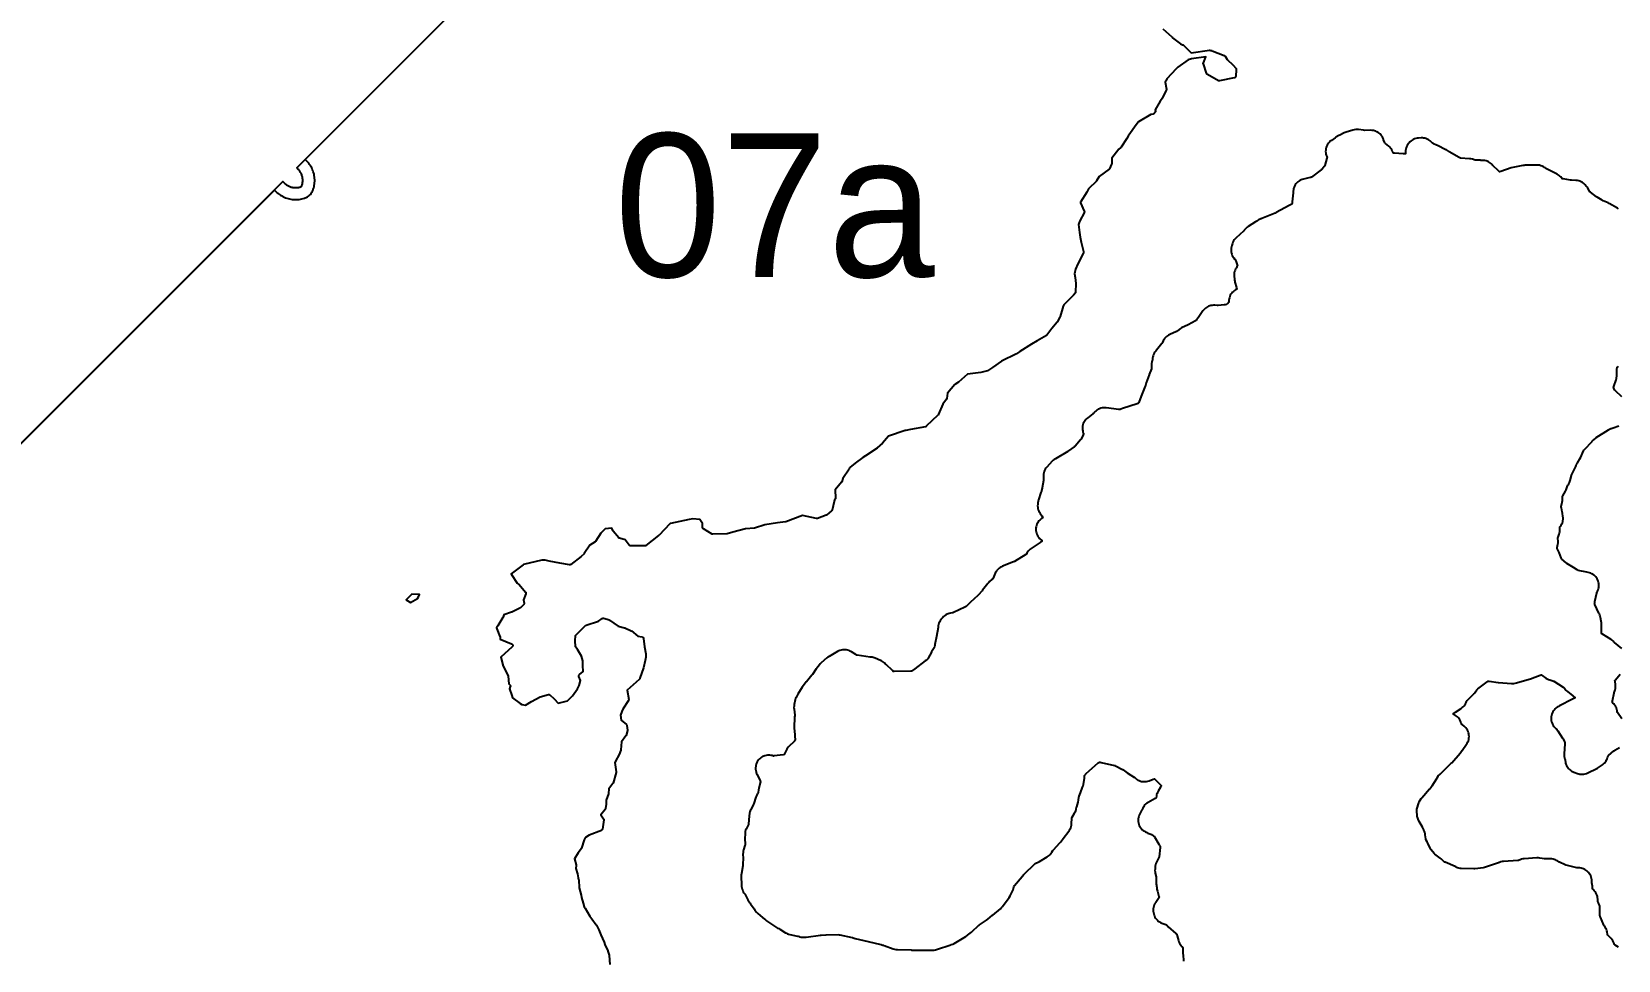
# Model space of a CAD drawing. Header units: millimetres. Extents: x 0 to 600, y 0 to 900.
# Drawn here: x 66.3 to 132.7, y 517.5 to 556.3 of the extents above; entities that cross this region are included whole.
import ezdxf
from ezdxf.enums import TextEntityAlignment as Align

# ---------------------------------------------------------------- set-up
doc = ezdxf.new("R2010")
doc.units = ezdxf.units.MM
doc.layers.add('CORTE', color=1, linetype='Continuous')
doc.layers.add('GRABADO', color=5, linetype='Continuous')

msp = doc.modelspace()

# ---------------------------------------------------------------- linework, layer by layer
at = {"layer": 'CORTE'}
for points in [[(34.106, 507.328), (76.486, 549.709), (76.559, 549.635), (76.602, 549.597), (76.646, 549.56), (76.693, 549.526), (76.74, 549.494), (76.79, 549.464), (76.84, 549.437), (76.892, 549.413), (76.945, 549.391), (77, 549.371), (77.055, 549.355), (77.11, 549.341), (77.167, 549.329), (77.224, 549.321), (77.281, 549.315), (77.338, 549.313), (77.396, 549.313), (77.453, 549.315), (77.51, 549.321), (77.567, 549.329), (77.624, 549.341), (77.679, 549.355), (77.734, 549.371), (77.763, 549.381), (77.814, 549.403), (77.861, 549.428), (77.906, 549.458), (77.948, 549.492), (77.986, 549.53), (78.02, 549.572), (78.05, 549.616), (78.075, 549.664), (78.096, 549.715), (78.107, 549.744), (78.123, 549.799), (78.137, 549.854), (78.148, 549.911), (78.157, 549.968), (78.163, 550.025), (78.165, 550.082), (78.165, 550.14), (78.163, 550.197), (78.157, 550.254), (78.148, 550.311), (78.137, 550.368), (78.123, 550.423), (78.107, 550.478), (78.087, 550.532), (78.065, 550.586), (78.041, 550.638), (78.014, 550.688), (77.984, 550.738), (77.952, 550.785), (77.918, 550.832), (77.881, 550.876), (77.843, 550.919), (77.769, 550.992), (92.47, 565.693)], [(132.673, 548.931), (132.632, 548.957), (132.288, 549.148), (132.245, 549.169), (132.033, 549.265), (131.999, 549.283), (131.79, 549.407), (131.757, 549.43), (131.505, 549.622), (131.484, 549.64), (131.469, 549.662), (131.392, 549.791), (131.37, 549.824), (131.333, 549.877), (131.298, 549.923), (131.259, 549.963), (131.216, 549.999), (131.169, 550.031), (131.12, 550.058), (131.068, 550.08), (131.015, 550.096), (130.959, 550.107), (130.901, 550.112), (130.713, 550.119), (130.667, 550.124), (130.368, 550.175), (130.326, 550.184), (130.298, 550.22), (130.265, 550.258), (130.23, 550.292), (130.193, 550.322), (130.153, 550.35), (130.109, 550.374), (129.897, 550.48), (129.886, 550.485), (129.645, 550.617), (129.608, 550.64), (129.591, 550.652), (129.542, 550.684), (129.491, 550.71), (129.437, 550.73), (129.382, 550.745), (129.326, 550.754), (129.267, 550.757), (129.088, 550.756), (129.071, 550.756), (128.773, 550.747), (128.728, 550.744), (128.683, 550.737), (128.263, 550.656), (128.188, 550.637), (127.755, 550.492), (127.699, 550.477), (127.656, 550.516), (127.431, 550.741), (127.409, 550.765), (127.37, 550.804), (127.329, 550.838), (127.285, 550.868), (127.238, 550.893), (127.19, 550.914), (127.139, 550.929), (127.087, 550.94), (127.033, 550.946), (126.926, 550.953), (126.901, 550.954), (126.725, 550.957), (126.702, 550.959), (126.68, 550.964), (126.568, 550.998), (126.507, 551.013), (126.444, 551.021), (126.072, 551.047), (126.042, 551.051), (126.015, 551.065), (125.602, 551.315), (125.568, 551.338), (125.565, 551.34), (125.525, 551.366), (125.482, 551.389), (125.468, 551.396), (125.463, 551.398), (125.106, 551.575), (125.065, 551.593), (124.949, 551.64), (124.923, 551.652), (124.902, 551.672), (124.846, 551.727), (124.807, 551.763), (124.766, 551.793), (124.723, 551.82), (124.677, 551.843), (124.629, 551.861), (124.58, 551.875), (124.53, 551.884), (124.479, 551.888), (124.426, 551.888), (124.317, 551.882), (124.259, 551.876), (124.204, 551.864), (124.15, 551.847), (124.098, 551.824), (124.049, 551.796), (124.003, 551.763), (123.96, 551.725), (123.921, 551.682), (123.901, 551.659), (123.869, 551.615), (123.841, 551.57), (123.818, 551.523), (123.8, 551.473), (123.787, 551.422), (123.778, 551.371), (123.775, 551.316), (123.775, 551.312), (123.769, 551.224), (123.681, 551.225), (123.317, 551.249), (123.258, 551.255), (123.237, 551.302), (123.222, 551.341), (123.2, 551.386), (123.175, 551.429), (123.145, 551.469), (123.112, 551.506), (123.074, 551.542), (122.934, 551.662), (122.911, 551.683), (122.898, 551.712), (122.859, 551.809), (122.849, 551.838), (122.829, 551.888), (122.805, 551.935), (122.776, 551.98), (122.744, 552.021), (122.707, 552.059), (122.667, 552.093), (122.624, 552.124), (122.579, 552.15), (122.531, 552.171), (122.481, 552.188), (122.43, 552.2), (122.377, 552.207), (122.323, 552.209), (122.068, 552.207), (122.018, 552.21), (121.811, 552.238), (121.751, 552.243), (121.692, 552.242), (121.633, 552.234), (121.574, 552.22), (121.289, 552.134), (121.245, 552.118), (121.202, 552.099), (121.025, 552.011), (120.983, 551.989), (120.866, 551.918), (120.836, 551.899), (120.674, 551.789), (120.629, 551.755), (120.59, 551.718), (120.554, 551.677), (120.522, 551.633), (120.495, 551.586), (120.472, 551.537), (120.455, 551.485), (120.443, 551.432), (120.436, 551.379), (120.434, 551.324), (120.438, 551.27), (120.447, 551.217), (120.461, 551.165), (120.481, 551.112), (120.495, 551.08), (120.485, 551.039), (120.394, 550.741), (120.385, 550.716), (120.37, 550.694), (120.285, 550.587), (120.27, 550.57), (120.252, 550.555), (119.836, 550.254), (119.811, 550.238), (119.783, 550.23), (119.509, 550.17), (119.455, 550.155), (119.404, 550.136), (119.355, 550.111), (119.309, 550.082), (119.267, 550.048), (119.227, 550.011), (119.192, 549.969), (119.161, 549.924), (119.134, 549.877), (119.113, 549.827), (119.096, 549.775), (119.085, 549.722), (119.079, 549.668), (119.078, 549.611), (119.078, 549.608), (119.077, 549.589), (119.041, 549.216), (119.039, 549.178), (119.035, 549.149), (119.018, 549.129), (119.021, 549.121), (118.998, 549.11), (118.994, 549.107), (118.96, 549.092), (118.91, 549.067), (118.365, 548.767), (118.329, 548.75), (117.768, 548.52), (117.746, 548.511), (117.727, 548.505), (117.674, 548.484), (117.626, 548.46), (117.578, 548.429), (117.524, 548.39), (117.504, 548.377), (117.196, 548.186), (117.149, 548.154), (117.106, 548.118), (117.068, 548.078), (117.033, 548.032), (117.014, 548.006), (116.999, 547.991), (116.688, 547.708), (116.648, 547.668), (116.613, 547.626), (116.583, 547.58), (116.558, 547.532), (116.537, 547.481), (116.521, 547.427), (116.513, 547.394), (116.511, 547.387), (116.495, 547.335), (116.485, 547.283), (116.48, 547.231), (116.479, 547.179), (116.484, 547.127), (116.494, 547.075), (116.509, 547.025), (116.528, 546.976), (116.552, 546.929), (116.581, 546.884), (116.591, 546.869), (116.641, 546.809), (116.648, 546.801), (116.668, 546.777), (116.679, 546.748), (116.733, 546.582), (116.746, 546.535), (116.721, 546.493), (116.7, 546.462), (116.67, 546.411), (116.646, 546.359), (116.628, 546.305), (116.615, 546.249), (116.609, 546.192), (116.608, 546.135), (116.613, 546.076), (116.616, 546.055), (116.618, 546.038), (116.627, 545.945), (116.633, 545.902), (116.642, 545.86), (116.7, 545.63), (116.714, 545.561), (116.667, 545.534), (116.62, 545.505), (116.579, 545.473), (116.54, 545.436), (116.505, 545.397), (116.474, 545.353), (116.448, 545.308), (116.426, 545.259), (116.408, 545.209), (116.396, 545.158), (116.389, 545.105), (116.387, 545.078), (116.384, 545.043), (116.366, 545.014), (116.338, 544.973), (116.326, 544.957), (116.315, 544.945), (116.287, 544.919), (116.238, 544.915), (116.191, 544.913), (115.943, 544.882), (115.923, 544.881), (115.903, 544.881), (115.794, 544.889), (115.74, 544.89), (115.689, 544.886), (115.638, 544.878), (115.589, 544.865), (115.541, 544.847), (115.494, 544.825), (115.45, 544.798), (115.409, 544.768), (115.37, 544.733), (115.336, 544.696), (115.303, 544.653), (115.105, 544.368), (115.041, 544.278), (115.022, 544.253), (114.995, 544.238), (114.686, 544.079), (114.682, 544.077), (114.413, 543.942), (114.362, 543.914), (114.315, 543.881), (114.23, 543.813), (114.213, 543.801), (114.195, 543.792), (113.92, 543.67), (113.869, 543.644), (113.821, 543.614), (113.778, 543.579), (113.738, 543.539), (113.702, 543.496), (113.671, 543.45), (113.643, 543.398), (113.615, 543.336), (113.603, 543.315), (113.59, 543.296), (113.367, 543.009), (113.334, 542.973), (113.298, 542.928), (113.268, 542.882), (113.242, 542.833), (113.222, 542.781), (113.207, 542.728), (113.197, 542.674), (113.195, 542.641), (113.191, 542.602), (113.187, 542.579), (113.17, 542.514), (113.159, 542.462), (113.154, 542.41), (113.153, 542.357), (113.155, 542.288), (113.155, 542.261), (113.147, 542.236), (113.06, 541.989), (113.056, 541.98), (112.929, 541.649), (112.909, 541.589), (112.899, 541.539), (112.896, 541.526), (112.889, 541.507), (112.723, 541.095), (112.72, 541.089), (112.619, 540.83), (112.599, 540.786), (112.554, 540.769), (111.937, 540.573), (111.875, 540.55), (111.848, 540.538), (111.817, 540.526), (111.784, 540.528), (111.251, 540.598), (111.194, 540.603), (111.139, 540.602), (111.084, 540.595), (111.03, 540.583), (110.978, 540.566), (110.928, 540.543), (110.88, 540.515), (110.835, 540.483), (110.794, 540.446), (110.756, 540.406), (110.742, 540.387), (110.724, 540.365), (110.705, 540.35), (110.488, 540.19), (110.446, 540.156), (110.409, 540.119), (110.375, 540.079), (110.346, 540.036), (110.32, 539.99), (110.299, 539.942), (110.283, 539.893), (110.272, 539.842), (110.265, 539.79), (110.264, 539.738), (110.267, 539.686), (110.275, 539.634), (110.288, 539.584), (110.303, 539.543), (110.314, 539.509), (110.296, 539.467), (110.212, 539.298), (110.202, 539.279), (110.187, 539.262), (109.958, 539.003), (109.942, 538.988), (109.926, 538.974), (109.687, 538.797), (109.654, 538.775), (109.135, 538.475), (109.087, 538.444), (109.044, 538.409), (109.003, 538.369), (108.777, 538.122), (108.74, 538.078), (108.71, 538.033), (108.684, 537.984), (108.663, 537.933), (108.647, 537.88), (108.637, 537.826), (108.632, 537.771), (108.632, 537.714), (108.639, 537.611), (108.639, 537.586), (108.635, 537.56), (108.578, 537.251), (108.575, 537.235), (108.555, 537.15), (108.547, 537.122), (108.526, 537.056), (108.428, 536.759), (108.412, 536.698), (108.403, 536.635), (108.396, 536.561), (108.393, 536.503), (108.397, 536.446), (108.406, 536.391), (108.421, 536.336), (108.441, 536.284), (108.467, 536.234), (108.499, 536.185), (108.569, 536.088), (108.615, 536.018), (108.554, 535.969), (108.521, 535.945), (108.482, 535.909), (108.445, 535.87), (108.413, 535.827), (108.386, 535.781), (108.362, 535.733), (108.344, 535.683), (108.331, 535.631), (108.322, 535.579), (108.319, 535.525), (108.321, 535.472), (108.328, 535.419), (108.341, 535.367), (108.358, 535.317), (108.38, 535.268), (108.407, 535.222), (108.438, 535.178), (108.473, 535.138), (108.579, 535.038), (108.495, 534.975), (108.122, 534.725), (108.076, 534.691), (108.036, 534.653), (107.999, 534.612), (107.966, 534.567), (107.938, 534.518), (107.922, 534.488), (107.893, 534.468), (107.425, 534.173), (107.407, 534.163), (107.388, 534.154), (106.926, 533.976), (106.876, 533.953), (106.829, 533.927), (106.785, 533.896), (106.744, 533.861), (106.707, 533.822), (106.674, 533.78), (106.646, 533.734), (106.621, 533.685), (106.529, 533.479), (106.515, 533.451), (106.493, 533.43), (106.383, 533.332), (106.345, 533.296), (106.311, 533.256), (106.093, 532.977), (106.073, 532.954), (105.903, 532.771), (105.885, 532.753), (105.582, 532.47), (105.575, 532.464), (105.399, 532.294), (105.378, 532.276), (105.354, 532.263), (104.868, 532.039), (104.847, 532.031), (104.825, 532.026), (104.75, 532.014), (104.699, 532.003), (104.651, 531.988), (104.605, 531.969), (104.559, 531.945), (104.55, 531.94), (104.503, 531.909), (104.46, 531.875), (104.422, 531.837), (104.386, 531.794), (104.344, 531.74), (104.312, 531.692), (104.285, 531.642), (104.263, 531.59), (104.247, 531.535), (104.237, 531.48), (104.234, 531.437), (104.23, 531.408), (104.163, 531.041), (104.1, 530.701), (104.093, 530.671), (104.076, 530.61), (104.069, 530.59), (104.059, 530.571), (103.958, 530.396), (103.95, 530.382), (103.818, 530.138), (103.803, 530.115), (103.785, 530.096), (103.723, 530.038), (103.694, 530.015), (103.261, 529.692), (103.254, 529.687), (103.155, 529.611), (103.125, 529.59), (103.088, 529.588), (102.392, 529.58), (102.349, 529.581), (102.317, 529.61), (102.054, 529.863), (102.024, 529.895), (102.023, 529.897), (102.023, 529.897), (102.022, 529.898), (102.019, 529.901), (101.988, 529.933), (101.95, 529.965), (101.909, 529.994), (101.866, 530.02), (101.819, 530.041), (101.602, 530.131), (101.558, 530.147), (101.514, 530.159), (101.468, 530.168), (101.394, 530.178), (100.843, 530.257), (100.813, 530.263), (100.786, 530.279), (100.605, 530.397), (100.555, 530.426), (100.505, 530.449), (100.453, 530.466), (100.399, 530.479), (100.344, 530.486), (100.288, 530.487), (100.233, 530.482), (100.179, 530.473), (100.126, 530.457), (100.074, 530.437), (100.024, 530.41), (100.019, 530.407), (99.669, 530.206), (99.622, 530.176), (99.578, 530.141), (99.338, 529.93), (99.302, 529.894), (99.268, 529.856), (99.16, 529.719), (99.135, 529.685), (98.972, 529.446), (98.953, 529.42), (98.723, 529.141), (98.72, 529.139), (98.597, 528.988), (98.552, 528.923), (98.37, 528.627), (98.371, 528.626), (98.318, 528.541), (98.294, 528.493), (98.275, 528.443), (98.261, 528.39), (98.217, 528.192), (98.207, 528.128), (98.204, 528.067), (98.208, 528.003), (98.239, 527.742), (98.241, 527.716), (98.233, 527.678), (98.226, 527.636), (98.222, 527.593), (98.207, 527.301), (98.209, 527.221), (98.234, 526.924), (98.234, 526.919), (98.24, 526.855), (98.241, 526.846), (98.252, 526.747), (98.255, 526.699), (98.223, 526.662), (97.978, 526.418), (97.938, 526.373), (97.903, 526.325), (97.874, 526.273), (97.85, 526.217), (97.827, 526.157), (97.805, 526.104), (97.75, 526.094), (97.383, 526.042), (97.352, 526.039), (97.315, 526.05), (97.302, 526.055), (97.25, 526.067), (97.198, 526.075), (97.145, 526.077), (97.092, 526.074), (97.04, 526.066), (96.989, 526.054), (96.939, 526.036), (96.891, 526.014), (96.845, 525.987), (96.803, 525.956), (96.763, 525.92), (96.727, 525.882), (96.695, 525.84), (96.667, 525.795), (96.644, 525.747), (96.625, 525.698), (96.611, 525.647), (96.603, 525.595), (96.599, 525.542), (96.6, 525.489), (96.606, 525.437), (96.618, 525.383), (96.625, 525.357), (96.64, 525.311), (96.659, 525.266), (96.785, 524.996), (96.8, 524.959), (96.792, 524.92), (96.731, 524.682), (96.719, 524.619), (96.705, 524.52), (96.699, 524.491), (96.685, 524.466), (96.669, 524.439), (96.637, 524.378), (96.612, 524.314), (96.532, 524.06), (96.526, 524.042), (96.518, 524.025), (96.396, 523.791), (96.375, 523.746), (96.359, 523.7), (96.346, 523.654), (96.338, 523.606), (96.334, 523.556), (96.333, 523.519), (96.308, 523.204), (96.304, 523.173), (96.29, 523.145), (96.23, 523.039), (96.204, 522.986), (96.184, 522.932), (96.169, 522.877), (96.161, 522.82), (96.158, 522.761), (96.158, 522.74), (96.152, 522.637), (96.152, 522.588), (96.16, 522.348), (96.159, 522.321), (96.152, 522.295), (96.097, 522.112), (96.082, 522.053), (96.074, 521.994), (96.072, 521.932), (96.073, 521.905), (96.073, 521.894), (96.077, 521.814), (96.077, 521.789), (96.069, 521.483), (96.068, 521.466), (96.066, 521.449), (96.004, 521.124), (95.995, 521.056), (95.994, 520.988), (95.995, 520.976), (96.006, 520.676), (96.009, 520.631), (96.016, 520.586), (96.029, 520.522), (96.043, 520.467), (96.061, 520.416), (96.085, 520.366), (96.113, 520.32), (96.147, 520.274), (96.155, 520.265), (96.166, 520.245), (96.276, 520.025), (96.301, 519.979), (96.329, 519.938), (96.363, 519.898), (96.378, 519.88), (96.392, 519.862), (96.533, 519.647), (96.574, 519.591), (96.642, 519.51), (96.699, 519.451), (96.882, 519.287), (96.9, 519.272), (97.007, 519.183), (97.053, 519.149), (97.434, 518.892), (97.475, 518.866), (97.518, 518.845), (97.575, 518.819), (97.618, 518.796), (97.847, 518.651), (97.891, 518.626), (97.936, 518.605), (97.982, 518.589), (98.031, 518.576), (98.354, 518.508), (98.387, 518.5), (98.441, 518.483), (98.491, 518.47), (98.54, 518.462), (98.592, 518.458), (98.614, 518.457), (98.662, 518.458), (98.709, 518.462), (99.31, 518.547), (99.337, 518.55), (99.53, 518.562), (99.548, 518.562), (100.073, 518.568), (100.096, 518.567), (100.119, 518.563), (100.639, 518.452), (100.656, 518.448), (100.673, 518.442), (100.684, 518.438), (100.764, 518.412), (101.301, 518.284), (101.838, 518.152), (101.843, 518.151), (101.874, 518.143), (101.913, 518.135), (101.937, 518.131), (101.958, 518.127), (101.978, 518.12), (102.348, 517.979), (102.409, 517.959), (102.47, 517.947), (102.534, 517.942), (103.117, 517.927), (103.122, 517.926), (103.172, 517.925), (103.195, 517.926), (103.211, 517.926), (103.846, 517.913), (103.89, 517.914), (104.019, 517.921), (104.069, 517.926), (104.116, 517.934), (104.164, 517.948), (104.759, 518.145), (104.769, 518.148), (104.777, 518.15), (104.841, 518.173), (104.901, 518.204), (105.39, 518.488), (105.428, 518.513), (105.465, 518.541), (105.62, 518.668), (105.646, 518.691), (105.934, 518.959), (105.947, 518.97), (105.961, 518.98), (106.256, 519.177), (106.312, 519.219), (106.506, 519.385), (106.512, 519.39), (106.835, 519.654), (106.883, 519.699), (106.926, 519.749), (106.997, 519.842), (107.009, 519.858), (107.196, 520.12), (107.239, 520.19), (107.339, 520.383), (107.365, 520.441), (107.384, 520.502), (107.402, 520.57), (107.411, 520.598), (107.429, 520.622), (107.752, 520.998), (107.781, 521.035), (107.798, 521.06), (107.817, 521.088), (107.832, 521.104), (108.271, 521.525), (108.292, 521.543), (108.317, 521.556), (108.418, 521.602), (108.475, 521.632), (108.786, 521.816), (108.834, 521.848), (108.876, 521.883), (108.915, 521.922), (108.95, 521.964), (108.981, 522.012), (109.023, 522.082), (109.036, 522.102), (109.051, 522.119), (109.322, 522.41), (109.358, 522.452), (109.46, 522.585), (109.695, 522.89), (109.729, 522.939), (109.756, 522.989), (109.779, 523.042), (109.795, 523.097), (109.805, 523.154), (109.81, 523.213), (109.816, 523.423), (109.819, 523.457), (109.835, 523.486), (109.933, 523.646), (109.962, 523.699), (109.984, 523.753), (110.001, 523.811), (110.02, 523.895), (110.025, 523.914), (110.083, 524.111), (110.101, 524.195), (110.118, 524.315), (110.123, 524.34), (110.131, 524.365), (110.183, 524.495), (110.187, 524.504), (110.274, 524.731), (110.293, 524.788), (110.305, 524.847), (110.347, 525.115), (110.353, 525.167), (110.354, 525.189), (110.358, 525.227), (110.381, 525.257), (110.402, 525.282), (110.413, 525.295), (110.425, 525.306), (110.926, 525.748), (110.93, 525.75), (110.956, 525.773), (110.984, 525.777), (110.995, 525.778), (111.007, 525.777), (111.044, 525.772), (111.609, 525.649), (111.631, 525.644), (111.652, 525.634), (111.939, 525.481), (111.958, 525.47), (111.974, 525.457), (112.076, 525.374), (112.136, 525.331), (112.435, 525.141), (112.441, 525.148), (112.5, 525.094), (112.542, 525.062), (112.588, 525.034), (112.636, 525.011), (112.686, 524.993), (112.737, 524.979), (112.79, 524.971), (112.843, 524.967), (112.896, 524.969), (112.949, 524.977), (113.001, 524.989), (113.053, 525.006), (113.216, 525.071), (113.273, 525.09), (113.318, 525.05), (113.521, 524.847), (113.568, 524.795), (113.534, 524.734), (113.43, 524.565), (113.404, 524.52), (113.384, 524.474), (113.368, 524.426), (113.356, 524.377), (113.344, 524.29), (113.3, 524.262), (113.013, 524.099), (112.964, 524.068), (112.92, 524.033), (112.879, 523.994), (112.843, 523.951), (112.812, 523.904), (112.785, 523.855), (112.765, 523.804), (112.754, 523.782), (112.666, 523.619), (112.641, 523.568), (112.623, 523.516), (112.609, 523.463), (112.601, 523.408), (112.599, 523.353), (112.602, 523.298), (112.611, 523.244), (112.625, 523.19), (112.644, 523.139), (112.668, 523.089), (112.698, 523.043), (112.731, 522.999), (112.769, 522.959), (112.811, 522.923), (112.856, 522.892), (112.906, 522.864), (112.959, 522.838), (113.005, 522.817), (113.163, 522.756), (113.186, 522.745), (113.207, 522.73), (113.241, 522.703), (113.26, 522.686), (113.273, 522.665), (113.459, 522.355), (113.463, 522.348), (113.493, 522.299), (113.511, 522.267), (113.51, 522.23), (113.509, 522.215), (113.471, 521.827), (113.466, 521.797), (113.452, 521.77), (113.384, 521.652), (113.357, 521.598), (113.336, 521.544), (113.321, 521.489), (113.312, 521.432), (113.309, 521.373), (113.308, 521.366), (113.307, 521.362), (113.3, 521.306), (113.298, 521.251), (113.302, 521.197), (113.312, 521.141), (113.345, 520.991), (113.349, 520.967), (113.35, 520.943), (113.348, 520.736), (113.35, 520.684), (113.357, 520.634), (113.368, 520.584), (113.376, 520.554), (113.378, 520.531), (113.378, 520.522), (113.382, 520.474), (113.389, 520.429), (113.4, 520.382), (113.462, 520.167), (113.474, 520.119), (113.447, 520.077), (113.328, 519.913), (113.296, 519.865), (113.271, 519.816), (113.25, 519.764), (113.235, 519.71), (113.226, 519.655), (113.222, 519.6), (113.224, 519.544), (113.231, 519.489), (113.244, 519.435), (113.263, 519.38), (113.272, 519.358), (113.297, 519.306), (113.325, 519.258), (113.359, 519.214), (113.397, 519.173), (113.438, 519.136), (113.484, 519.103), (113.532, 519.076), (113.585, 519.052), (113.747, 518.989), (113.775, 518.977), (113.797, 518.955), (113.802, 518.948), (113.853, 518.898), (114.173, 518.614), (114.192, 518.596), (114.206, 518.573), (114.213, 518.558), (114.223, 518.537), (114.23, 518.515), (114.28, 518.327), (114.299, 518.271), (114.322, 518.218), (114.351, 518.169), (114.384, 518.122), (114.424, 518.078), (114.433, 518.069), (114.462, 518.037), (114.465, 517.995), (114.469, 517.756), (114.47, 517.735), (114.484, 517.462)], [(132.816, 541.055), (132.554, 541.317), (132.547, 541.324), (132.513, 541.357), (132.501, 541.387), (132.486, 541.426), (132.475, 541.463), (132.485, 541.5), (132.574, 541.769), (132.589, 541.823), (132.599, 541.876), (132.603, 541.931), (132.61, 542.205), (132.612, 542.227), (132.615, 542.248), (132.619, 542.262), (132.628, 542.296), (132.651, 542.322), (132.682, 542.351)], [(132.82, 530.532), (132.511, 530.785), (132.499, 530.796), (132.487, 530.808), (132.487, 530.808), (132.45, 530.846), (132.411, 530.879), (132.368, 530.909), (132.016, 531.13), (131.988, 531.149), (131.974, 531.175), (131.963, 531.201), (131.962, 531.232), (131.969, 531.553), (131.966, 531.615), (131.957, 531.677), (131.925, 531.836), (131.913, 531.886), (131.896, 531.934), (131.877, 531.982), (131.863, 532.016), (131.695, 532.37), (131.684, 532.399), (131.676, 532.425), (131.684, 532.45), (131.695, 532.499), (131.766, 532.86), (131.772, 532.885), (131.778, 532.897), (131.802, 532.94), (131.823, 532.988), (131.839, 533.039), (131.85, 533.09), (131.857, 533.142), (131.858, 533.195), (131.854, 533.248), (131.845, 533.3), (131.831, 533.351), (131.813, 533.4), (131.789, 533.447), (131.761, 533.492), (131.73, 533.534), (131.694, 533.573), (131.654, 533.608), (131.612, 533.639), (131.567, 533.666), (131.519, 533.688), (131.469, 533.706), (131.416, 533.719), (131.357, 533.731), (131.356, 533.731), (130.998, 533.803), (130.973, 533.809), (130.951, 533.822), (130.795, 533.918), (130.794, 533.919), (130.515, 534.09), (130.499, 534.102), (130.484, 534.114), (130.311, 534.272), (130.289, 534.294), (130.277, 534.323), (130.196, 534.546), (130.168, 534.611), (130.128, 534.69), (130.113, 534.724), (130.117, 534.761), (130.142, 534.899), (130.149, 534.955), (130.151, 535.011), (130.148, 535.148), (130.148, 535.173), (130.156, 535.198), (130.199, 535.323), (130.213, 535.37), (130.223, 535.416), (130.229, 535.463), (130.23, 535.513), (130.23, 535.581), (130.231, 535.621), (130.256, 535.654), (130.285, 535.699), (130.31, 535.744), (130.33, 535.792), (130.345, 535.842), (130.356, 535.893), (130.362, 535.944), (130.363, 535.997), (130.357, 536.061), (130.338, 536.201), (130.327, 536.256), (130.289, 536.417), (130.283, 536.446), (130.288, 536.474), (130.328, 536.663), (130.339, 536.73), (130.341, 536.798), (130.339, 536.86), (130.34, 536.893), (130.354, 536.924), (130.458, 537.119), (130.486, 537.179), (130.551, 537.343), (130.561, 537.365), (130.576, 537.386), (130.603, 537.429), (130.626, 537.472), (130.644, 537.518), (130.659, 537.567), (130.713, 537.777), (130.719, 537.798), (130.728, 537.819), (130.888, 538.143), (130.909, 538.191), (130.928, 538.24), (130.936, 538.258), (130.946, 538.275), (131.063, 538.465), (131.102, 538.539), (131.176, 538.709), (131.219, 538.809), (131.232, 538.834), (131.25, 538.855), (131.571, 539.199), (131.595, 539.222), (131.724, 539.337), (131.737, 539.347), (131.75, 539.357), (132.266, 539.686), (132.281, 539.694), (132.335, 539.726), (132.354, 539.735), (132.373, 539.743), (132.45, 539.769), (132.693, 539.848)], [(132.681, 518.041), (132.543, 518.127), (132.51, 518.151), (132.496, 518.189), (132.493, 518.197), (132.472, 518.254), (132.445, 518.307), (132.413, 518.357), (132.376, 518.402), (132.333, 518.445), (132.254, 518.516), (132.226, 518.543), (132.218, 518.581), (132.201, 518.68), (132.19, 518.733), (132.173, 518.783), (132.153, 518.831), (132.127, 518.877), (132.097, 518.922), (132.081, 518.942), (132.071, 518.964), (131.923, 519.302), (131.915, 519.323), (131.909, 519.34), (131.9, 519.369), (131.901, 519.4), (131.903, 519.421), (131.904, 519.474), (131.903, 519.648), (131.899, 519.702), (131.891, 519.753), (131.879, 519.804), (131.861, 519.852), (131.838, 519.901), (131.824, 519.928), (131.809, 519.961), (131.811, 519.99), (131.812, 520.048), (131.807, 520.103), (131.797, 520.158), (131.781, 520.211), (131.76, 520.263), (131.733, 520.312), (131.702, 520.358), (131.665, 520.402), (131.628, 520.442), (131.604, 520.471), (131.598, 520.509), (131.587, 520.591), (131.568, 520.74), (131.566, 520.784), (131.566, 520.806), (131.563, 520.863), (131.555, 520.917), (131.541, 520.97), (131.523, 521.022), (131.499, 521.071), (131.47, 521.118), (131.437, 521.161), (131.4, 521.201), (131.359, 521.238), (131.315, 521.27), (131.267, 521.297), (131.217, 521.319), (131.165, 521.337), (131.112, 521.349), (131.056, 521.356), (130.975, 521.362), (130.958, 521.364), (130.943, 521.367), (130.495, 521.47), (130.474, 521.476), (130.453, 521.484), (130.218, 521.593), (130.203, 521.6), (130.189, 521.609), (130.135, 521.645), (130.089, 521.673), (130.042, 521.695), (129.993, 521.714), (129.942, 521.727), (129.89, 521.735), (129.836, 521.739), (129.623, 521.742), (129.58, 521.746), (129.386, 521.773), (129.327, 521.778), (129.268, 521.777), (128.741, 521.741), (128.681, 521.734), (128.624, 521.721), (128.567, 521.701), (128.522, 521.682), (128.497, 521.673), (128.47, 521.67), (127.871, 521.629), (127.811, 521.622), (127.754, 521.609), (127.697, 521.589), (127.678, 521.581), (127.657, 521.573), (127.069, 521.377), (127.051, 521.372), (127.032, 521.368), (126.667, 521.317), (126.648, 521.315), (126.63, 521.315), (126.102, 521.332), (126.077, 521.334), (126.052, 521.34), (125.951, 521.368), (125.933, 521.374), (125.916, 521.382), (125.879, 521.4), (125.851, 521.412), (125.425, 521.593), (125.402, 521.604), (125.384, 521.62), (125.259, 521.736), (125.219, 521.769), (125.006, 521.934), (124.988, 521.95), (124.972, 521.968), (124.849, 522.118), (124.835, 522.138), (124.823, 522.159), (124.708, 522.399), (124.678, 522.452), (124.638, 522.518), (124.623, 522.546), (124.617, 522.577), (124.598, 522.745), (124.591, 522.791), (124.581, 522.835), (124.566, 522.879), (124.542, 522.945), (124.539, 522.952), (124.517, 523.008), (124.489, 523.061), (124.334, 523.322), (124.325, 523.34), (124.317, 523.358), (124.272, 523.483), (124.266, 523.503), (124.263, 523.524), (124.241, 523.762), (124.24, 523.791), (124.247, 523.819), (124.333, 524.08), (124.341, 524.099), (124.351, 524.118), (124.429, 524.256), (124.44, 524.274), (124.454, 524.29), (124.783, 524.667), (124.787, 524.671), (124.833, 524.722), (124.864, 524.759), (124.891, 524.799), (125.08, 525.097), (125.097, 525.127), (125.134, 525.194), (125.127, 525.202), (125.216, 525.279), (125.673, 525.721), (125.706, 525.755), (126.061, 526.159), (126.092, 526.197), (126.119, 526.237), (126.124, 526.246), (126.137, 526.265), (126.326, 526.532), (126.356, 526.579), (126.381, 526.628), (126.4, 526.679), (126.415, 526.731), (126.424, 526.787), (126.425, 526.793), (126.429, 526.851), (126.427, 526.906), (126.42, 526.962), (126.406, 527.016), (126.388, 527.069), (126.364, 527.12), (126.335, 527.168), (126.301, 527.212), (126.263, 527.253), (126.219, 527.291), (126.142, 527.352), (126.114, 527.377), (126.106, 527.4), (126.091, 527.45), (126.071, 527.5), (126.046, 527.547), (126.017, 527.592), (125.983, 527.634), (125.946, 527.672), (125.905, 527.706), (125.859, 527.738), (125.763, 527.797), (125.866, 527.872), (126.104, 528.03), (126.148, 528.062), (126.187, 528.097), (126.223, 528.136), (126.255, 528.178), (126.282, 528.223), (126.306, 528.272), (126.324, 528.313), (126.336, 528.337), (126.354, 528.357), (126.633, 528.636), (126.669, 528.675), (126.701, 528.717), (126.762, 528.808), (126.778, 528.829), (126.798, 528.846), (127.187, 529.144), (127.222, 529.169), (127.265, 529.166), (127.641, 529.121), (127.665, 529.119), (128.207, 529.077), (128.259, 529.076), (128.309, 529.079), (128.359, 529.086), (128.41, 529.099), (129.035, 529.287), (129.074, 529.3), (129.397, 529.422), (129.447, 529.438), (129.49, 529.41), (129.643, 529.301), (129.695, 529.269), (129.748, 529.243), (129.806, 529.222), (129.937, 529.182), (129.957, 529.175), (129.975, 529.165), (130.37, 528.923), (130.398, 528.904), (130.416, 528.874), (130.443, 528.834), (130.473, 528.798), (130.506, 528.764), (130.543, 528.732), (130.77, 528.552), (130.862, 528.471), (130.755, 528.411), (130.212, 528.139), (130.164, 528.112), (130.119, 528.081), (130.076, 528.048), (130.034, 528.012), (129.997, 527.973), (129.964, 527.931), (129.935, 527.885), (129.91, 527.837), (129.891, 527.787), (129.876, 527.736), (129.866, 527.683), (129.862, 527.629), (129.863, 527.575), (129.869, 527.522), (129.881, 527.47), (129.898, 527.418), (129.919, 527.369), (129.945, 527.322), (129.976, 527.278), (130.011, 527.237), (130.05, 527.2), (130.061, 527.191), (130.084, 527.17), (130.1, 527.15), (130.141, 527.088), (130.339, 526.788), (130.359, 526.754), (130.421, 526.631), (130.435, 526.601), (130.435, 526.567), (130.425, 526.331), (130.422, 526.298), (130.406, 526.179), (130.401, 526.123), (130.402, 526.069), (130.408, 526.015), (130.42, 525.962), (130.437, 525.908), (130.449, 525.876), (130.45, 525.852), (130.456, 525.797), (130.467, 525.745), (130.483, 525.694), (130.503, 525.645), (130.528, 525.598), (130.558, 525.554), (130.592, 525.513), (130.629, 525.475), (130.67, 525.442), (130.714, 525.412), (130.761, 525.387), (130.812, 525.365), (130.959, 525.312), (131.014, 525.295), (131.067, 525.284), (131.122, 525.278), (131.177, 525.279), (131.232, 525.284), (131.285, 525.295), (131.338, 525.311), (131.39, 525.334), (131.768, 525.517), (131.807, 525.538), (131.845, 525.563), (132.007, 525.676), (132.051, 525.71), (132.09, 525.747), (132.125, 525.788), (132.156, 525.832), (132.183, 525.879), (132.205, 525.928), (132.223, 525.981), (132.229, 526.003), (132.24, 526.037), (132.265, 526.061), (132.489, 526.257), (132.506, 526.27), (132.524, 526.282), (132.725, 526.395)], [(132.813, 527.6), (132.64, 527.865), (132.624, 527.893), (132.618, 527.929), (132.608, 527.984), (132.592, 528.036), (132.571, 528.087), (132.546, 528.135), (132.515, 528.18), (132.481, 528.222), (132.447, 528.255), (132.418, 528.288), (132.426, 528.341), (132.501, 528.683), (132.504, 528.695), (132.511, 528.723), (132.507, 528.724), (132.537, 528.813), (132.55, 528.87), (132.557, 528.928), (132.557, 528.987), (132.551, 529.048), (132.535, 529.145), (132.531, 529.191), (132.557, 529.228), (132.745, 529.468)]]:
    msp.add_lwpolyline(points, dxfattribs=at)
at = {"layer": 'GRABADO'}
for points in [[(34.09, 507.313), (76.84, 550.062), (76.904, 549.997), (76.929, 549.975), (76.954, 549.954), (76.981, 549.935), (77.008, 549.916), (77.036, 549.9), (77.065, 549.884), (77.095, 549.87), (77.125, 549.857), (77.156, 549.846), (77.188, 549.837), (77.22, 549.829), (77.252, 549.822), (77.285, 549.817), (77.318, 549.814), (77.35, 549.813), (77.383, 549.813), (77.416, 549.814), (77.449, 549.817), (77.482, 549.822), (77.514, 549.829), (77.546, 549.837), (77.577, 549.846), (77.583, 549.848), (77.6, 549.855), (77.604, 549.857), (77.608, 549.86), (77.612, 549.863), (77.615, 549.866), (77.618, 549.87), (77.62, 549.874), (77.623, 549.878), (77.63, 549.895), (77.632, 549.901), (77.641, 549.932), (77.649, 549.964), (77.656, 549.996), (77.66, 550.029), (77.664, 550.062), (77.665, 550.095), (77.665, 550.127), (77.664, 550.16), (77.66, 550.193), (77.656, 550.226), (77.649, 550.258), (77.641, 550.29), (77.632, 550.321), (77.621, 550.352), (77.608, 550.383), (77.594, 550.413), (77.578, 550.442), (77.561, 550.47), (77.543, 550.497), (77.524, 550.524), (77.503, 550.549), (77.48, 550.574), (77.416, 550.638), (92.824, 566.046)], [(113.633, 556.449), (113.999, 556.121), (114.006, 556.113), (114.014, 556.1), (114.024, 556.075), (114.364, 555.827), (114.423, 555.793), (114.449, 555.789), (114.457, 555.788), (114.473, 555.782), (114.48, 555.778), (114.481, 555.777), (114.488, 555.772), (114.811, 555.449), (115.578, 555.557), (115.586, 555.558), (115.594, 555.557), (115.639, 555.552), (115.643, 555.552), (115.659, 555.548), (115.67, 555.542), (115.687, 555.531), (116.188, 555.342), (116.195, 555.34), (116.208, 555.332), (116.214, 555.327), (116.221, 555.321), (116.227, 555.313), (116.311, 555.173), (116.564, 554.932), (116.566, 554.93), (116.678, 554.808), (116.682, 554.804), (116.688, 554.796), (116.692, 554.788), (116.694, 554.782), (116.697, 554.774), (116.698, 554.762), (116.698, 554.753), (116.674, 554.459), (116.67, 554.441), (116.662, 554.429), (116.66, 554.426), (116.653, 554.417), (116.643, 554.409), (116.64, 554.407), (116.628, 554.4), (116.614, 554.397), (116, 554.279), (115.996, 554.278), (115.981, 554.277), (115.966, 554.28), (115.955, 554.284), (115.5, 554.538), (115.495, 554.541), (115.485, 554.548), (115.461, 554.577), (115.453, 554.587), (115.448, 554.599), (115.321, 554.983), (115.318, 554.995), (115.318, 555.007), (115.318, 555.019), (115.322, 555.03), (115.42, 555.288), (114.825, 555.204), (114.679, 555.162), (114.248, 554.851), (114.178, 554.775), (113.792, 554.357), (113.779, 554.318), (113.776, 554.313), (113.731, 554.225), (113.777, 553.931), (113.778, 553.922), (113.777, 553.913), (113.776, 553.908), (113.774, 553.898), (113.771, 553.891), (113.616, 553.562), (113.612, 553.555), (113.509, 553.423), (113.305, 553.065), (113.311, 553.054), (113.318, 553.042), (113.321, 553.027), (113.322, 553.021), (113.323, 553.007), (113.318, 552.988), (113.311, 552.974), (113.259, 552.906), (113.249, 552.896), (113.237, 552.889), (113.23, 552.886), (113.22, 552.883), (113.12, 552.868), (112.604, 552.566), (112.505, 552.436), (112.207, 552.003), (112.182, 551.97), (112.119, 551.861), (111.886, 551.507), (111.882, 551.501), (111.875, 551.494), (111.793, 551.422), (111.498, 551.043), (111.489, 550.807), (111.486, 550.792), (111.394, 550.598), (111.39, 550.593), (111.386, 550.587), (111.377, 550.578), (110.969, 550.282), (110.859, 550.099), (110.856, 550.094), (110.849, 550.086), (110.516, 549.766), (110.445, 549.622), (110.444, 549.619), (110.191, 549.199), (110.189, 549.188), (110.188, 549.182), (110.341, 548.824), (110.346, 548.807), (110.345, 548.792), (110.344, 548.786), (110.341, 548.772), (110.337, 548.763), (110.158, 548.424), (110.112, 548.317), (110.097, 548.274), (110.149, 547.936), (110.168, 547.733), (110.212, 547.531), (110.306, 547.141), (110.308, 547.134), (110.311, 547.127), (110.313, 547.109), (110.313, 547.103), (110.311, 547.091), (110.308, 547.081), (110.3, 547.06), (110.298, 547.056), (110.072, 546.619), (109.979, 546.405), (109.931, 546.208), (109.966, 546.059), (109.967, 546.055), (109.991, 545.804), (109.992, 545.8), (109.979, 545.442), (109.978, 545.431), (109.975, 545.423), (109.969, 545.409), (109.886, 545.315), (109.885, 545.312), (109.482, 544.909), (109.457, 544.853), (109.433, 544.755), (109.433, 544.752), (109.329, 544.418), (109.327, 544.412), (109.219, 544.204), (109.216, 544.197), (109.21, 544.189), (108.985, 543.922), (108.779, 543.643), (108.775, 543.638), (108.769, 543.632), (108.762, 543.626), (108.373, 543.399), (108.14, 543.259), (107.649, 542.954), (107.548, 542.885), (107.547, 542.885), (107.506, 542.857), (107.502, 542.854), (106.882, 542.551), (106.504, 542.294), (106.302, 542.149), (106.289, 542.143), (106.019, 542.078), (106.015, 542.077), (105.453, 542.004), (105.083, 541.675), (105.079, 541.672), (104.933, 541.574), (104.62, 541.211), (104.602, 540.996), (104.601, 540.989), (104.599, 540.982), (104.595, 540.971), (104.588, 540.96), (104.426, 540.755), (104.251, 540.338), (104.249, 540.333), (104.229, 540.301), (104.223, 540.293), (103.736, 539.829), (103.734, 539.827), (103.725, 539.82), (103.717, 539.816), (103.711, 539.813), (103.704, 539.811), (103.699, 539.81), (103.074, 539.693), (102.875, 539.653), (102.852, 539.647), (102.16, 539.42), (101.902, 539.122), (101.899, 539.119), (101.686, 538.923), (101.681, 538.92), (101.198, 538.591), (101.195, 538.589), (101.088, 538.529), (100.759, 538.281), (100.545, 538.1), (100.542, 538.097), (100.526, 538.086), (100.51, 538.042), (100.507, 538.033), (100.245, 537.64), (100.207, 537.512), (100.204, 537.505), (100.199, 537.495), (100.193, 537.488), (99.92, 537.177), (99.943, 536.827), (99.944, 536.817), (99.941, 536.804), (99.937, 536.791), (99.93, 536.78), (99.927, 536.776), (99.902, 536.746), (99.891, 536.692), (99.891, 536.69), (99.796, 536.328), (99.794, 536.318), (99.782, 536.297), (99.773, 536.287), (99.575, 536.122), (99.57, 536.118), (99.563, 536.114), (99.557, 536.111), (99.181, 535.975), (99.17, 535.971), (99.16, 535.971), (99.151, 535.971), (99.142, 535.973), (98.559, 536.105), (97.863, 535.836), (97.854, 535.833), (97.515, 535.798), (96.991, 535.715), (96.559, 535.572), (96.552, 535.571), (96.547, 535.57), (96.182, 535.537), (95.645, 535.398), (95.416, 535.328), (95.406, 535.326), (94.817, 535.319), (94.813, 535.318), (94.799, 535.319), (94.792, 535.321), (94.787, 535.322), (94.778, 535.325), (94.419, 535.535), (94.411, 535.54), (94.398, 535.553), (94.393, 535.562), (94.389, 535.569), (94.385, 535.581), (94.384, 535.586), (94.383, 535.594), (94.382, 535.76), (94.274, 535.931), (93.974, 535.959), (93.82, 535.936), (93.045, 535.762), (93.039, 535.762), (93.025, 535.761), (93.016, 535.755), (92.574, 535.279), (92.568, 535.273), (92.558, 535.267), (92.547, 535.261), (92.013, 534.838), (92.004, 534.833), (91.992, 534.828), (91.977, 534.824), (91.367, 534.835), (91.365, 534.835), (91.353, 534.836), (91.342, 534.839), (91.336, 534.842), (91.322, 534.849), (91.311, 534.861), (91.15, 535.075), (90.914, 535.144), (90.904, 535.147), (90.887, 535.157), (90.879, 535.165), (90.644, 535.44), (90.641, 535.444), (90.632, 535.457), (90.629, 535.465), (90.587, 535.575), (90.31, 535.541), (90.124, 535.355), (89.911, 535.018), (89.906, 535.011), (89.897, 535.001), (89.89, 534.996), (89.676, 534.863), (89.438, 534.507), (89.434, 534.501), (89.426, 534.493), (89.308, 534.39), (89.307, 534.388), (88.871, 534.05), (88.864, 534.046), (88.853, 534.04), (88.842, 534.038), (88.836, 534.037), (88.824, 534.037), (88.416, 534.101), (88.414, 534.1), (87.965, 534.191), (87.799, 534.232), (87.665, 534.228), (86.894, 534.043), (86.889, 534.042), (86.886, 534.04), (86.38, 533.658), (86.382, 533.643), (86.392, 533.633), (86.399, 533.627), (86.626, 533.273), (86.706, 533.212), (86.711, 533.207), (86.982, 532.898), (86.989, 532.889), (86.995, 532.875), (86.999, 532.863), (86.999, 532.853), (86.999, 532.842), (86.996, 532.828), (86.895, 532.57), (86.918, 532.433), (86.92, 532.425), (86.919, 532.408), (86.918, 532.399), (86.914, 532.387), (86.907, 532.374), (86.901, 532.367), (86.897, 532.363), (86.767, 532.242), (86.76, 532.235), (86.749, 532.229), (86.402, 532.059), (86.398, 532.057), (86.079, 531.947), (86.039, 531.844), (86.037, 531.838), (85.828, 531.486), (85.77, 531.396), (85.778, 531.364), (85.911, 531.043), (85.915, 531.036), (85.918, 531.02), (85.919, 531.015), (85.924, 530.925), (86.397, 530.733), (86.402, 530.731), (86.417, 530.722), (86.43, 530.709), (86.436, 530.7), (86.439, 530.694), (86.442, 530.686), (86.445, 530.675), (86.446, 530.662), (86.445, 530.653), (86.444, 530.648), (86.443, 530.642), (86.439, 530.629), (86.432, 530.619), (86.427, 530.613), (86.423, 530.608), (85.947, 530.169), (86.04, 529.792), (86.133, 529.646), (86.247, 529.406), (86.249, 529.402), (86.253, 529.389), (86.255, 529.381), (86.285, 529.052), (86.324, 529.016), (86.334, 529.006), (86.341, 528.993), (86.346, 528.981), (86.348, 528.962), (86.347, 528.952), (86.345, 528.942), (86.312, 528.849), (86.408, 528.573), (86.409, 528.57), (86.433, 528.475), (86.757, 528.242), (86.827, 528.196), (86.973, 528.173), (87.224, 528.318), (87.225, 528.319), (87.589, 528.51), (87.596, 528.513), (87.934, 528.609), (87.944, 528.61), (87.954, 528.61), (87.966, 528.609), (87.976, 528.606), (87.984, 528.603), (87.99, 528.599), (87.996, 528.595), (88.177, 528.434), (88.18, 528.43), (88.341, 528.245), (88.729, 528.347), (88.946, 528.552), (89.153, 528.85), (89.227, 528.993), (89.283, 529.202), (89.216, 529.361), (89.213, 529.37), (89.212, 529.378), (89.211, 529.387), (89.212, 529.396), (89.214, 529.409), (89.22, 529.422), (89.227, 529.434), (89.236, 529.443), (89.397, 529.57), (89.378, 529.828), (89.371, 530.021), (89.326, 530.217), (89.157, 530.5), (89.085, 530.589), (89.079, 530.599), (89.075, 530.609), (89.073, 530.615), (89.072, 530.622), (89.056, 530.862), (89.057, 530.867), (89.072, 531.063), (89.074, 531.074), (89.079, 531.086), (89.085, 531.098), (89.092, 531.106), (89.483, 531.496), (89.493, 531.505), (89.507, 531.511), (89.511, 531.513), (90.036, 531.674), (90.182, 531.788), (90.187, 531.792), (90.197, 531.797), (90.208, 531.802), (90.225, 531.805), (90.241, 531.804), (90.391, 531.765), (90.397, 531.763), (90.475, 531.729), (90.48, 531.727), (90.488, 531.722), (90.848, 531.471), (91.12, 531.403), (91.121, 531.403), (91.129, 531.401), (91.403, 531.281), (91.412, 531.275), (91.673, 531.054), (91.858, 531.019), (91.867, 531.016), (91.884, 531.008), (91.903, 530.99), (91.91, 530.974), (91.912, 530.968), (91.914, 530.96), (91.951, 530.607), (92.008, 530.312), (92.009, 530.307), (92.014, 530.187), (92.015, 530.182), (92.014, 530.169), (91.976, 530.038), (91.918, 529.733), (91.917, 529.727), (91.761, 529.295), (91.759, 529.287), (91.757, 529.28), (91.754, 529.273), (91.751, 529.267), (91.747, 529.26), (91.74, 529.25), (91.736, 529.246), (91.732, 529.241), (91.604, 529.125), (91.23, 528.792), (91.293, 528.398), (91.292, 528.384), (91.29, 528.373), (91.287, 528.366), (91.285, 528.36), (91.282, 528.355), (91.049, 527.993), (91.011, 527.904), (90.946, 527.747), (90.98, 527.545), (91.2, 527.352), (91.207, 527.344), (91.213, 527.336), (91.218, 527.326), (91.222, 527.311), (91.244, 527.125), (91.244, 527.118), (91.243, 527.108), (91.186, 526.894), (91.181, 526.879), (90.989, 526.636), (90.97, 526.299), (90.97, 526.293), (90.967, 526.281), (90.935, 526.209), (90.924, 526.168), (90.921, 526.161), (90.719, 525.768), (90.768, 525.376), (90.768, 525.368), (90.768, 525.363), (90.767, 525.354), (90.766, 525.354), (90.766, 525.351), (90.641, 524.909), (90.64, 524.908), (90.636, 524.896), (90.63, 524.886), (90.466, 524.661), (90.447, 524.471), (90.446, 524.467), (90.444, 524.456), (90.348, 524.191), (90.355, 524.041), (90.354, 524.032), (90.321, 523.842), (90.32, 523.841), (90.318, 523.83), (90.314, 523.82), (90.31, 523.812), (90.305, 523.807), (90.125, 523.582), (90.242, 523.409), (90.246, 523.403), (90.249, 523.395), (90.252, 523.386), (90.253, 523.378), (90.254, 523.367), (90.227, 523.176), (90.227, 523.175), (90.193, 522.986), (90.191, 522.974), (90.185, 522.961), (90.181, 522.955), (90.173, 522.945), (90.162, 522.937), (90.157, 522.933), (90.151, 522.93), (89.637, 522.727), (89.492, 522.633), (89.471, 522.612), (89.433, 522.527), (89.324, 522.187), (89.322, 522.181), (89.318, 522.174), (89.316, 522.169), (89.185, 521.99), (89.03, 521.734), (89.094, 521.49), (89.095, 521.483), (89.096, 521.476), (89.096, 521.47), (89.096, 521.466), (89.081, 521.339), (89.15, 521.114), (89.151, 521.109), (89.178, 520.942), (89.201, 520.87), (89.205, 520.861), (89.228, 520.521), (89.304, 520.222), (89.326, 520.12), (89.396, 519.889), (89.397, 519.887), (89.438, 519.726), (89.469, 519.679), (89.674, 519.348), (89.75, 519.225), (89.938, 518.974), (89.943, 518.969), (90.048, 518.765), (90.127, 518.557), (90.272, 518.254), (90.275, 518.248), (90.302, 518.156), (90.421, 517.885), (90.423, 517.88), (90.46, 517.754), (90.475, 517.714), (90.479, 517.707), (90.481, 517.69), (90.507, 517.321)]]:
    msp.add_lwpolyline(points, dxfattribs=at)
msp.add_lwpolyline([(82.506, 532.693), (82.55, 532.791), (82.229, 532.806), (81.995, 532.572), (82.174, 532.457), (82.461, 532.623), (82.506, 532.693)], close=True, dxfattribs=at)

# ---------------------------------------------------------------- texts
msp.add_text('07a', height=6, dxfattribs=at).set_placement((97.391, 549.076), align=Align.MIDDLE_CENTER)

doc.saveas('drawing.dxf')
